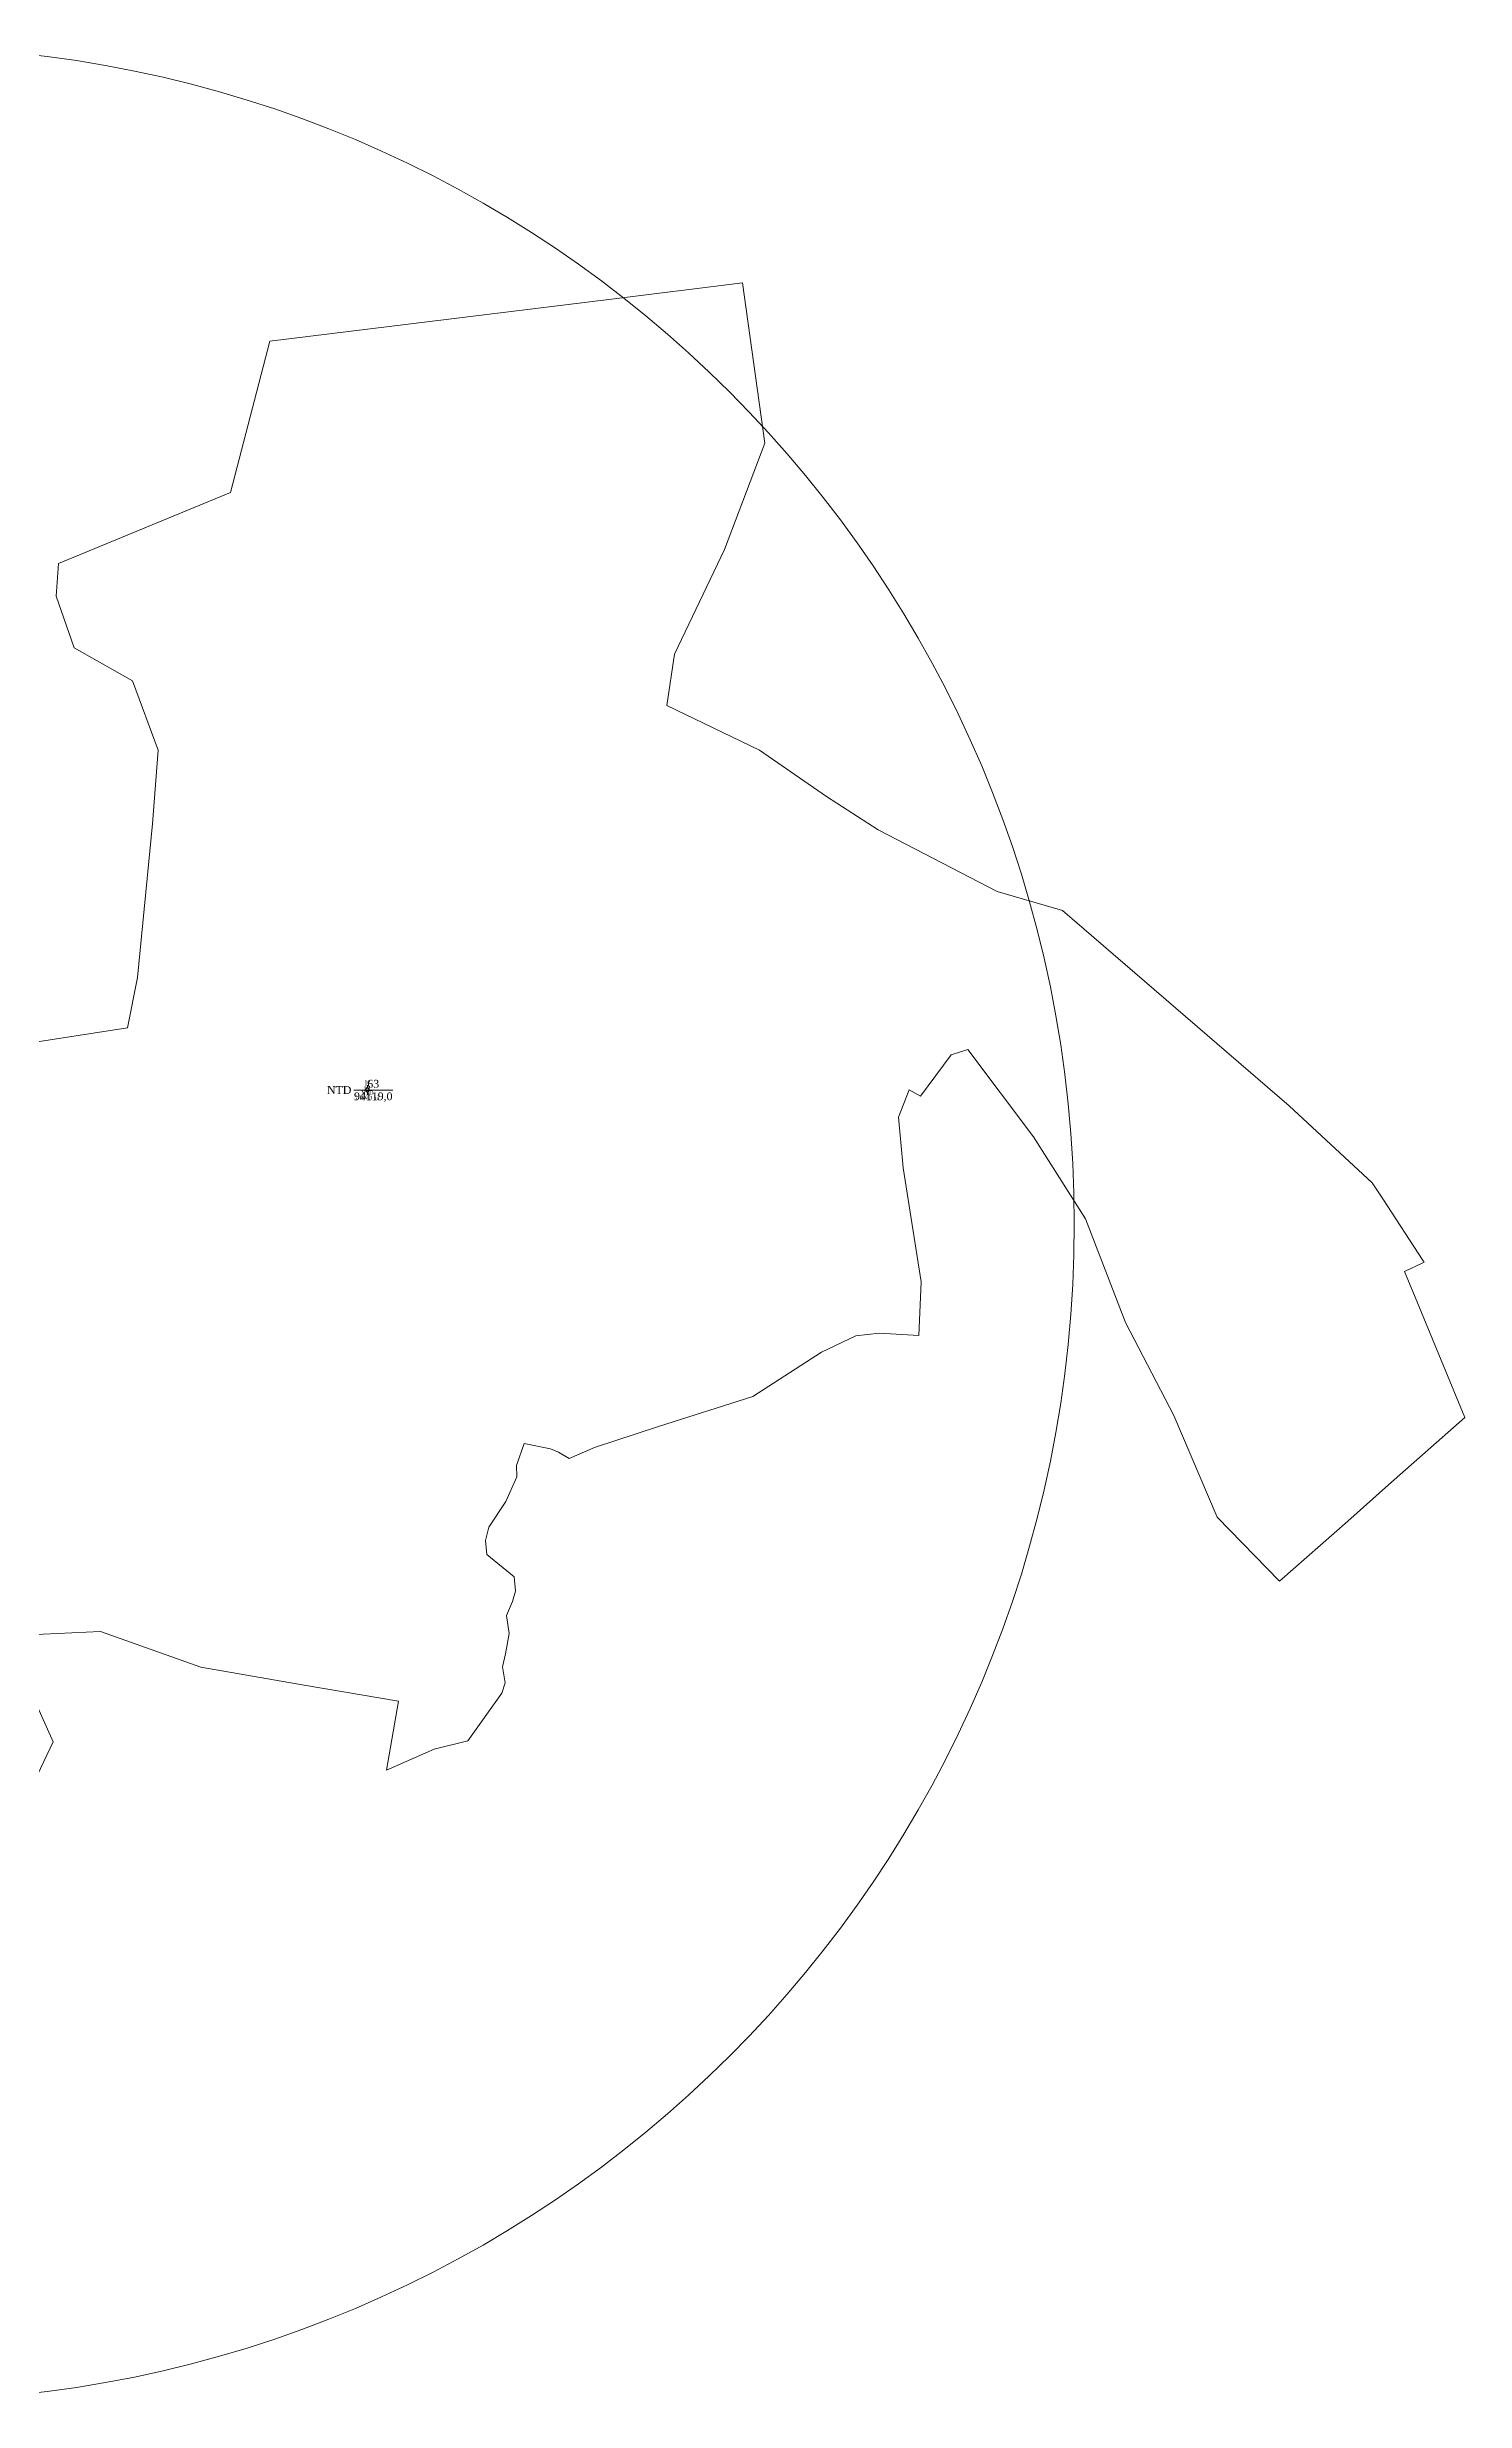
# Model space of a CAD drawing. Header units: metres. Extents: x 546523 to 548566, y 1840677 to 1842758.
# Drawn here: x 547028 to 547389, y 1842158 to 1842758 of the extents above; entities that cross this region are included whole.
import ezdxf
from ezdxf.enums import TextEntityAlignment as Align

# ---------------------------------------------------------------- set-up
doc = ezdxf.new("R2010")
doc.units = ezdxf.units.M
doc.header["$MEASUREMENT"] = 0
for name, color, linetype, lineweight in [('Level 10', 7, 'Continuous', 0), ('Level 11', 7, 'Continuous', 0), ('Level 13', 7, 'Continuous', 0), ('Level 15', 7, 'Continuous', 0), ('Level 2', 7, 'Continuous', 0), ('Level 4', 7, 'Continuous', 0)]:
    doc.layers.add(name, color=color, linetype=linetype, lineweight=lineweight)
doc.styles.add('Style-Times New Roman', font='times.ttf')

# ---------------------------------------------------------------- blocks, each defined once
blk = doc.blocks.new('CENTRD')
at = {"layer": 'Level 11', "linetype": 'Continuous', "lineweight": 0}
h = blk.add_hatch(color=1, dxfattribs=at)
edge = h.paths.add_edge_path()
edge.add_arc((0, 0), 1.5, 0, 360)
at = {"layer": 'Level 11', "color": 1, "linetype": 'Continuous', "lineweight": 0}
for p, q in [((-6.2, 0), (-12.5, 0)), ((0, 6.2), (-6.2, 0)), ((-6.2, 0), (0, -6.2)), ((0, 12.5), (0, 6.2)), ((6.2, 0), (0, 6.2)), ((0, -6.2), (6.2, 0)), ((12.5, 0), (6.2, 0)), ((0, -6.2), (0, -12.5))]:
    blk.add_line(p, q, dxfattribs=at)
blk = doc.blocks.new('N_THUA_8')
at = {"layer": 'Level 13', "color": 7, "linetype": 'Continuous', "lineweight": 0}
blk.add_line((-3.48, 0), (6.48, 0), dxfattribs=at)
at = {"layer": 'Level 13', "color": 5, "linetype": 'Continuous', "lineweight": 0, "style": 'Style-Times New Roman'}
blk.add_text('63', height=2, dxfattribs=at).set_placement((1.5, 1.6), align=Align.MIDDLE_CENTER)
at = {"layer": 'Level 2', "color": 3, "linetype": 'Continuous', "lineweight": 0, "style": 'Style-Times New Roman'}
blk.add_text('NTD', height=2, dxfattribs=at).set_placement((-4.08, 0), align=Align.MIDDLE_RIGHT)
at = {"layer": 'Level 4', "color": 1, "linetype": 'Continuous', "lineweight": 0, "style": 'Style-Times New Roman'}
blk.add_text('94119,0', height=2, dxfattribs=at).set_placement((1.5, -1.6), align=Align.MIDDLE_CENTER)

msp = doc.modelspace()

# ---------------------------------------------------------------- linework, layer by layer
at = {"layer": 'Level 10', "color": 5, "linetype": 'Continuous', "lineweight": 0, "flags": 128}
for points in [[(547018.9, 1842503.76), (547048.52, 1842508.41), (547051.03, 1842521.17), (547054.87, 1842560.39), (547056.32, 1842579.13), (547049.79, 1842596.84), (547034.9, 1842605.26), (547030.34, 1842618.36), (547030.88, 1842626.74), (547074.77, 1842644.8), (547084.76, 1842683.4), (547171.21, 1842694.06), (547205.25, 1842698.25), (547210.97, 1842657.44), (547200.66, 1842630.27), (547187.88, 1842603.6), (547185.91, 1842590.53), (547209.55, 1842579.16), (547226.65, 1842567.33), (547239.84, 1842558.84), (547270.13, 1842543.08), (547286.78, 1842538.3), (547344.55, 1842488.49), (547365.75, 1842468.82), (547368.41, 1842464.75), (547378.72, 1842449), (547378.96, 1842448.64), (547378.61, 1842448.47), (547373.94, 1842446.29), (547376.65, 1842439.75), (547389.37, 1842409.04), (547369.93, 1842391.86), (547359.49, 1842382.64), (547342.14, 1842367.32), (547326.22, 1842383.64), (547315.21, 1842409.53), (547302.85, 1842433.27), (547292.65, 1842459.7), (547279.38, 1842480.58), (547262.65, 1842502.84), (547258.42, 1842501.49), (547250.61, 1842490.94), (547247.68, 1842492.55), (547244.99, 1842485.62), (547246.17, 1842472.66), (547250.78, 1842443.65), (547250.19, 1842429.92), (547240.06, 1842430.52), (547234.12, 1842429.83), (547225.35, 1842425.73), (547207.86, 1842414.42), (547183.85, 1842406.71), (547167.55, 1842401.36), (547161.03, 1842398.61), (547158.31, 1842400.21), (547156.31, 1842401.05), (547149.57, 1842402.41), (547147.67, 1842396.77), (547147.7, 1842393.95), (547144.91, 1842387.65), (547140.54, 1842381.06), (547139.7, 1842377.7), (547140.11, 1842374.12), (547147.06, 1842368.4), (547147.34, 1842364.74), (547146.59, 1842362.14), (547145.06, 1842358.59), (547145.8, 1842354.01), (547144.83, 1842348.83), (547144.05, 1842345.47), (547144.78, 1842341.43), (547143.9, 1842338.78), (547135.27, 1842326.62), (547126.66, 1842324.53), (547114.52, 1842319.17), (547117.6, 1842336.71), (547093.52, 1842340.81), (547067.18, 1842345.43), (547041.57, 1842354.5), (547023.3, 1842353.66)], [(547019.88, 1842348.06), (547029.55, 1842326.41), (547023.89, 1842314.59)]]:
    msp.add_lwpolyline(points, dxfattribs=at)
at = {"layer": 'Level 15', "color": 1, "linetype": 'Continuous', "lineweight": 0}
msp.add_circle((546989.8, 1842458.36), 300, dxfattribs=at)

# ---------------------------------------------------------------- block references
at = {"layer": 'Level 11', "color": 1, "linetype": 'Continuous', "lineweight": 0, "xscale": 0.1, "yscale": 0.1, "zscale": 0.1}
msp.add_blockref('CENTRD', (547109.62, 1842492.51), dxfattribs=at)
at = {"layer": 'Level 2', "color": 3, "linetype": 'Continuous', "lineweight": 0}
msp.add_blockref('N_THUA_8', (547109.62, 1842492.51), dxfattribs=at)

# ---------------------------------------------------------------- texts
at = {"layer": 'Level 15', "color": 1, "linetype": 'Continuous', "lineweight": 0, "insert": (547109.62, 1842492.51), "char_height": 1, "attachment_point": 5, "line_spacing_factor": 0.790735, "style": 'Style-Times New Roman'}
msp.add_mtext('10\\P63\\PNTD\\PUBND xã', dxfattribs=at)

doc.saveas('drawing.dxf')
